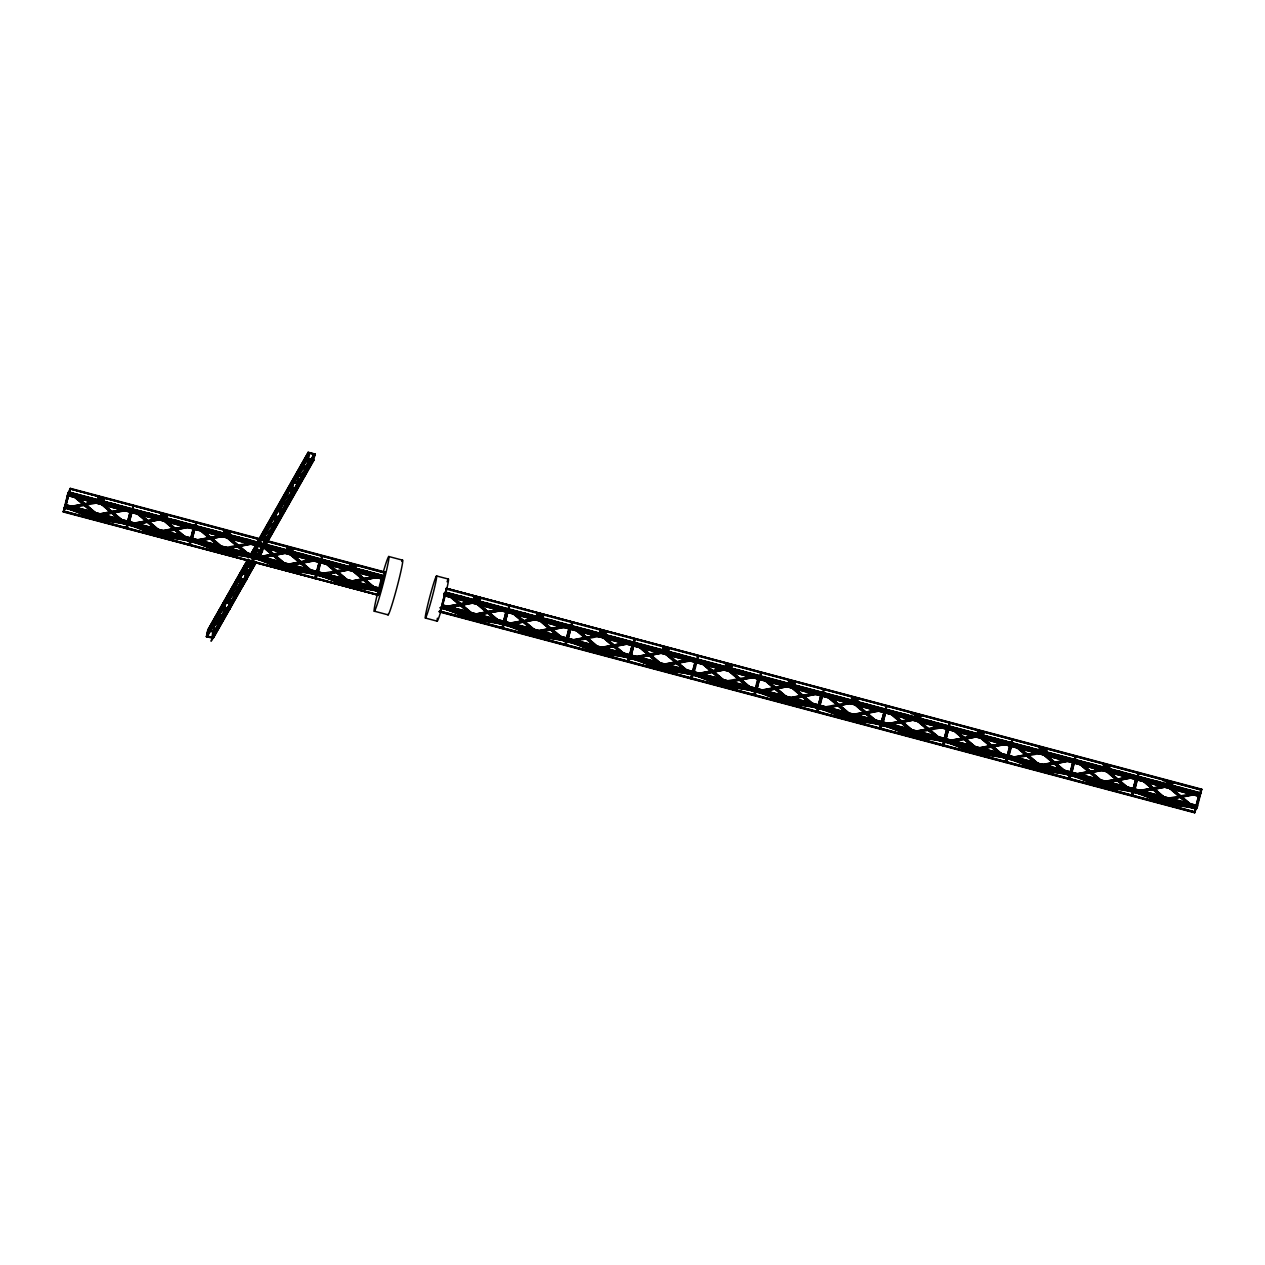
<?xml version="1.0" encoding="UTF-8"?>
<svg xmlns="http://www.w3.org/2000/svg" width="1265" height="1265" viewBox="0 0 1265 1265"><rect width="100%" height="100%" fill="white"/><g stroke="black" fill="none" stroke-linecap="round" stroke-linejoin="round"><path stroke-width="1.5" d="M212.757 636.168L215.113 621.7L227.273 610.331L215.113 621.7M222.34 617.794L210.18 629.179L222.34 617.794L224.585 603.753M229.582 609.129L228.333 608.797L230.467 594.835M229.076 607.374L231.432 592.905L243.592 581.536L231.432 592.905M240.445 578.058L238.769 588.589L226.498 600.385L238.658 589L240.903 574.958M244.54 580.082L246.786 566.04M245.394 578.579L247.75 564.127L245.505 578.168M255.546 556.695L257.048 547.508M256.4 555.193L257.902 546.006M275.928 512.483L273.683 526.525L261.634 537.483M276.782 510.981L274.537 525.022L276.608 512.309M279.565 517.606L281.81 503.549M280.419 516.104L282.775 501.636L294.935 490.267L282.775 501.636M277.952 508.688L290.001 497.73L292.357 483.277M293.101 482.186L290.855 496.228L293.211 481.775L291.883 481.348M295.899 488.812L298.145 474.77M296.737 487.31L299.093 472.841L311.158 461.883M308.676 454.483L306.336 468.935L294.271 479.894M309.53 452.981L307.284 467.022M63.456 511.329L378.314 595.119L63.25 511.93L67.962 493.16L71.741 494.267M64.689 507.913L68.421 492.259L64.958 507.392M65.132 508.024L69.101 492.607M70.034 488.875L384.845 572.776M65.59 507.123L70.302 488.353L259.325 538.621L257.949 544.077L263.405 545.784L262.124 551.73L260.985 551.208L257.143 557.991M68.278 494.552L70.445 489.16M83.111 496.101L68.405 493.998L71.694 494.868L71.979 493.73M69.227 507.376L68.943 508.514L95.112 519.093L124.523 523.299L124.808 522.145M76.2 510.19L95.397 517.954L95.112 519.093L78.145 511.44M101.105 499.074L101.39 497.92M127.322 522.54L130.453 510.586M127.591 522.018L130.975 508.894M127.718 522.651L130.88 509.985M129.046 522.682L126.864 528.074L126.611 525.671L126.073 527.853L128.097 523.03M128.129 522.745L131.829 509.115L100.631 515.171M132.604 505.7L132.857 508.103L133.394 505.905M128.081 524.769L131.829 509.115M129.489 521.275L132.619 509.321L155.563 528.944M129.283 522.651L132.619 509.321M149.744 513.369L131.37 510.744L134.659 511.613L134.944 510.475M131.908 525.26L132.192 524.105M148.1 531L155.073 533.83L154.789 534.968L128.619 524.374M198.099 542.796L187.489 540.029L158.078 535.838L158.362 534.7L135.671 525.528M164.071 515.804L164.355 514.665M172.673 537.151L161.651 535.569L161.367 536.724L188.928 540.645M190.525 525.26L190.24 526.398L197.625 528.359L215.999 530.984M187.489 540.029L187.773 538.89M190.556 538.748L193.94 525.639M191.157 537.483L193.893 526.635M190.383 541.151L189.165 545.421L196.217 521.844L195.854 522.745M190.952 538.858L194.336 525.75M190.651 541.404L191.205 539.222M191.347 538.969L194.778 525.861L191.047 541.515M195.553 522.429L195.806 524.833L196.36 522.651M197.625 528.359L197.909 527.22M195.142 540.851L194.857 541.989L221.027 552.584L250.438 556.774L250.739 555.635M221.027 552.584L221.328 551.445L200.376 542.97M227.036 532.549L227.32 531.411M191.568 541.12L224.316 553.453L224.617 552.315L205.816 545.626M250.328 560.569L207.081 636.928L206.274 636.706L249.505 560.348M207.555 635.251L206.748 635.03L207.966 630.191L208.772 630.413L207.428 635.568L206.606 635.346L207.84 629.859L247.197 560.411M206.922 635.441L206.796 636.69L249.996 560.474M206.907 636.516L207.096 635.726M209.278 630.871L209.468 630.081M214.149 623.629L211.903 637.671L228.016 609.24L215.951 620.198L226.767 610.094M212.061 637.054L211.903 638.066L206.306 636.564M213.769 632.69L212.457 637.702L213.374 637.734L256.463 561.707M214.038 631.377L229.408 604.275M214.433 631.425L214.228 632.215L209.168 631.061M213.706 632.721L214.576 632.911C202.447 659.413 225.502 614.331 225.866 612.845M214.86 631.599L211.018 630.713M222.593 607.912L228.222 609.271L228.38 608.259L223.415 606.931M223.478 606.757C207.413 626.871 226.799 603.674 224.095 601.887M222.94 607.864L223.257 606.647M223.415 606.694L223.019 608.086L227.969 609.414L228.269 608.449M224.285 601.397L225.091 601.618L223.668 606.821L222.861 606.599M223.288 615.881L225.439 602.251L230.451 603.595M228.775 608.908L230.088 603.895M230.325 602.725L253.411 561.929M240.619 572.302L239.18 577.805L244.698 579.465L244.287 580.635L238.911 579.117L244.54 580.477M239.338 579.291L239.575 577.852M240.002 578.026L241.425 572.824L240.065 577.978L239.291 577.615M241.742 573.124L246.77 574.816M239.623 587.087L241.868 573.045L254.123 561.723M248.604 562.609L251.197 560.506M245.394 578.69L246.406 575.101M246.833 575.275L247.149 574.057M253.506 555.493L256.384 544.077M254.123 554.228L256.036 546.606M256.906 542.385L256.352 544.567L258.519 539.175M252.399 561.628L253.174 558.039M253.917 555.604L257.301 542.479M254.154 555.952L251.988 561.344L252.541 559.162L252.794 561.549L254.407 558.355L255.008 555.161M254.613 554.544L257.744 542.59L254.123 556.442M259.119 539.412L308.296 452.238L259.183 538.574L252.13 562.15L253.332 557.897M307.395 459.274L258.424 545.642L257.617 545.436L263.452 546.717M254.929 556.663L258.281 543.333M257.159 544.772L259.325 539.396M258.139 545.421L258.44 544.203M258.772 544.298L260.021 539.317M260.716 538.985L260.511 539.791L275.881 512.689M260.622 539.602L260.811 538.811L265.777 540.139L265.365 541.547L315.159 453.945L264.259 544.266M258.107 557.596L257.823 558.735L283.993 569.329L313.404 573.519L313.688 572.381M260.622 551.84L260.922 550.86M265.492 532.344L263.246 546.401L264.717 546.464M313.657 459.954L264.575 546.812L262.661 546.353L261.412 551.334M267.31 528.928L279.47 517.559M263.104 546.749L263.468 545.262M263.484 546.575L262.108 552.03M264.211 544.472L266.456 530.43L278.506 519.472M265.824 541.815L265.049 541.452L265.935 541.626L265.112 544.851M265.539 541.594L265.84 540.376M266.172 540.455L262.361 539.443M273.936 516.642L279.565 518.002M274.41 514.95L275.628 510.127L276.766 510.633M274.363 516.816L274.6 515.361M275.644 509.827L274.205 515.329L275.09 515.503L276.45 510.348L274.568 516.452L279.518 517.78M272.829 528.027L260.669 539.396M279.312 518.144L279.723 516.99L274.774 515.646M279.692 517.527L280.893 518.018L280.008 517.828L281.368 512.657M282.095 511.345L281.905 512.151L276.94 510.807L277.146 510.016L282.522 511.519L276.94 510.38M281.747 514.634L280.957 518.381L282.253 512.831L281.431 512.625M295.947 488.369L295.646 489.349L290.254 487.847L295.884 489.207L296.042 488.195L290.523 486.535L291.82 481L292.768 481.554L291.345 486.756M290.618 487.784L290.918 486.582M290.681 488.021L291.092 486.614L283.866 495.959L274.6 515.013M298.018 483.72L293.053 482.376L293.353 481.412L298.319 482.74M293.259 482.012L293.464 481.222L298.413 482.55L298.224 483.357L291.851 481.506M290.001 497.73L279.296 507.423M299.947 471.339L312.107 459.97M296.437 488.843L297.765 483.831L298.572 484.052L297.133 489.539M306.573 459.053L312.218 460.413M308.154 452.206L306.857 457.74L307.727 457.914L308.992 452.933L308.059 452.902M307 459.227L307.237 457.788M307.664 457.962L308.881 453.123M315.127 454.088L309.53 452.57L309.34 453.36L314.432 454.736M309.372 453.597L309.688 452.617L257.949 544.077M305.482 470.438L293.322 481.823M283.993 569.329L284.277 568.191L263.341 559.715M311.965 460.555L312.265 459.59M289.985 549.295L290.27 548.156M312.755 460.049L314.005 455.068L314.827 455.289L313.451 460.745L313.799 460.001M314.337 455.163L314.637 453.945M314.511 455.21L314.811 453.993L265.017 541.594M254.534 557.865L280.704 568.459L287.281 570.199L287.566 569.06L298.603 570.626M316.203 572.76L319.745 559.62M316.614 572.871L319.887 560.648L316.867 572.349M317.483 571.068L319.871 561.549M321.484 555.92L321.737 558.324L322.275 556.141M317.23 574.041L315.096 578.896L316.123 574.769M317.483 573.298L321.879 555.841M379.943 589.996L379.658 591.135L350.247 586.944L317.499 574.61L321.104 559.257M318.163 572.871L321.231 560.079M334.956 563.067L320.251 560.964L323.54 561.85L323.824 560.695M343.669 585.189L343.954 584.051L329.991 578.405M376.654 589.126L376.369 590.265L346.958 586.074L347.243 584.92L328.046 577.156M352.951 566.04L353.235 564.886L349.567 564.364M380.085 589.443L377.903 594.835L379.532 591.625M379.437 588.984L382.821 575.86M378.045 595.641L383.168 576.065L382.678 578.152L67.867 494.441L69.891 491.358M380.053 589.933L383.659 576.081L352.334 582.406M384.449 572.666L384.291 574.958M379.927 591.735L384.165 575.796L69.354 492.085L68.99 493.002L132.351 509.858L153.998 527.995M262.993 539.586L385.098 572.065L380.386 590.834L380.607 589.98L65.654 506.332M1197.243 807.133L441.722 606.235L441.058 607.991M442.054 604.385L445.027 592.573M441.548 606.994L441.722 606.235M442.323 603.864L445.185 592.447L1200.706 793.345M441.311 607.042L1197.085 807.908L1201.75 789.218L446.229 588.32L1201.655 789.613M500.734 622.111L500.45 623.25L471.039 619.059L441.58 607.595L441.865 606.457M442.244 605.872L445.58 592.542L469.979 613.383M445.818 591.324L446.371 589.126M462.721 596.59L444.331 593.965L447.62 594.835L447.905 593.696M445.154 607.327L444.869 608.481L471.039 619.059L471.323 617.921L448.648 608.75M467.75 618.19L468.034 617.051L457.566 612.813M477.032 599.025L477.316 597.886M503.249 622.507L506.126 611.074L507.186 610.774M503.517 621.969L506.901 608.86M503.644 622.601L506.791 610.663M504.529 620.815L506.933 610.378L506.522 611.185M504.023 622.981L503.739 624.135L474.328 619.945M504.403 622.396L507.486 609.603M508.53 605.666L508.783 608.054L509.321 605.872M504.008 624.736L504.561 622.538M505.02 621.131L507.977 609.319M504.514 623.74L509.178 605.065L508.815 605.967M504.956 622.649L502.79 628.041L502.537 625.637L501.999 627.82L503.834 624.088M505.415 621.241L508.546 609.287L531.49 628.911M505.209 622.617L508.546 609.287M525.671 613.319L507.297 610.71L510.586 611.58L510.87 610.442M508.119 624.072L507.834 625.21L534.004 635.805L563.415 639.995L563.7 638.857M522.271 630.255L531 633.797L530.715 634.935L504.545 624.341M534.004 635.805L534.289 634.666L515.092 626.902M539.997 615.77L540.282 614.632M548.599 637.117L537.578 635.536L537.293 636.674L566.704 640.865M566.688 637.339L569.076 627.82L570.151 627.503M566.483 638.714L569.867 625.606M566.878 638.825L569.819 626.602M569.724 627.899L627.124 642.351M566.578 641.371L567.131 639.173M567.273 638.936L570.547 626.302M571.48 622.396L571.733 624.799L572.286 622.617M566.973 641.466L570.436 626.349M567.89 639.884L571.511 626.033L567.368 641.576L565.755 644.786L565.502 642.383L564.949 644.565L566.799 640.833M571.068 640.817L570.784 641.956L596.953 652.55L626.365 656.741L626.649 655.602M596.953 652.55L597.254 651.412L576.302 642.936M602.962 632.516L603.247 631.377M629.432 655.46L632.31 644.043M629.164 658.069L628.057 662.117L634.84 639.062M630.049 654.195L631.962 646.573M629.844 655.57L632.706 644.138M632.279 644.533L634.445 639.141M629.938 658.211L633.67 642.557L627.914 661.31L628.468 659.112L628.721 661.516L630.334 658.322M631.124 656.108L634.477 642.778L630.46 657.832L663.208 670.165L692.619 674.356L696.635 659.302L667.256 665.01M633.085 644.739L635.251 639.363M634.034 657.563L633.749 658.701L659.919 669.296L692.714 674.324L690.88 678.056L691.433 675.858L691.67 678.261L693.299 675.067M659.919 669.296L660.203 668.141L639.268 659.682M665.912 649.261L666.196 648.123M663.208 670.165L663.493 669.027L674.53 670.592M689.33 673.486L689.615 672.347M692.129 672.727L695.671 659.571M692.524 672.838L694.928 663.319M692.793 672.316L696.193 659.192M693.283 672.632L696.635 659.302M697.41 655.887L697.663 658.29L698.201 656.092M753.734 690.832L719.595 685.156L693.426 674.577L693.947 671.778M694.09 672.838L697.426 659.524L718.805 678.182M699.751 660.662L699.466 661.801L696.177 660.931L710.883 663.034M696.999 674.308L696.715 675.447L722.884 686.025L752.296 690.231L752.58 689.077M719.595 685.156L719.88 684.017L705.917 678.372M722.884 686.025L723.169 684.887L703.972 677.123M728.877 665.991L729.162 664.852L725.493 664.331M755.094 689.472L757.956 678.04M758.194 678.008L758.747 675.826M754.794 692.714L754.24 695.086M755.49 689.583L758.763 677.344L758.368 678.151M755.584 691.101L755.869 689.963M756.375 687.78L758.763 678.261M756.249 689.378L759.316 676.569M760.36 672.632L760.613 675.036L761.166 672.838M755.853 691.702L756.407 689.504M756.85 688.097L760.929 672.411M757.039 689.583L760.123 676.791M771.998 679.511L759.142 677.676L762.431 678.546L762.716 677.408M759.664 692.192L759.949 691.038M829.682 710.74L815.245 706.961L785.834 702.771L775.856 697.932M766.938 693.868L786.134 701.632L785.834 702.771L761.419 692.888M791.843 682.736L792.127 681.598M796.776 703.561L789.423 702.502L789.123 703.656L816.7 707.578M818.297 692.192L818.012 693.331L821.981 694.469M815.245 706.961L815.546 705.823M818.534 704.305L821.191 694.264L807.339 688.555M818.313 705.68L821.191 694.264M818.724 705.791L821.649 693.568M818.423 708.337L821.507 694.959M818.929 706.645L822.282 693.315M823.325 689.362L823.578 691.765L824.132 689.583M822.788 693.03L816.937 712.353L818.044 708.289M823.721 689.298L819.325 707.451M822.914 707.783L822.63 708.922L848.799 719.516L878.21 723.707L878.495 722.568M882.179 725.288L880.551 728.482L880.314 726.094L879.76 728.276L881.594 724.545L852.088 720.386L845.51 718.647L845.795 717.508L837.082 713.966M848.799 719.516L849.084 718.378L829.903 710.614M854.792 699.482L855.077 698.343M852.088 720.386L852.373 719.247L845.795 717.508M881.484 721.05L886.291 706.107M881.278 722.426L884.662 709.317M881.673 722.536L884.615 710.313L942.046 725.588M882.764 719.358L884.694 710.835L1002.971 742.286M881.373 725.082L885.516 709.523L856.136 715.231M881.784 725.177L882.369 722.9M910.563 730.854L886.259 709.855L882.306 724.798L915.054 737.131L944.465 741.322L948.434 726.268M887.097 706.329L885.737 708.305M882.97 723.074L886.306 709.744M885.88 724.529L885.595 725.667L911.765 736.262L941.176 740.452L941.46 739.313M908.476 735.392L908.76 734.238L896.553 729.304M914.753 714.203L914.469 715.357L921.047 717.097L921.331 715.958L911.085 713.681M911.765 736.262L912.049 735.123L894.608 728.055M917.757 716.227L918.042 715.089M915.054 737.131L915.338 735.993L926.36 737.558M943.975 739.693L946.837 728.276M944.243 739.171L947.501 726.553M944.37 739.804L946.758 730.284M945.002 740.974L942.852 745.828L943.896 741.701M944.639 739.282L947.643 727.581M949.256 722.853L949.493 725.256L950.047 723.074M945.129 739.598L948.212 726.79M945.24 740.942L949.635 722.774M945.92 739.804L949.272 726.49L945.255 741.543L953.699 743.725M951.596 727.628L951.312 728.782L948.023 727.897L962.728 730M948.845 741.274L948.544 742.413L974.73 753.007L1002.291 756.929M1007.715 756.929L1007.414 758.067L978.019 753.877L971.441 752.122L971.726 750.983L961.258 746.745M974.73 753.007L975.015 751.853L957.558 744.8M980.723 732.973L981.007 731.818M978.019 753.877L978.304 752.738L993.009 754.826M1004.125 757.197L1004.426 756.059M1007.841 756.375L1005.675 761.767L1007.525 758.035M1006.94 756.438L1010.071 744.484L1010.877 744.706M1007.81 754.636L1010.593 742.792M1006.086 762.052L1007.13 757.925M1007.604 756.011L1010.988 742.903M1007.999 756.122L1011.431 743.014L1008.078 756.344M1010.039 744.974L1012.206 739.598M1008.885 756.549L1012.237 743.235L1006.481 761.973L1006.228 759.569M1013.012 739.804L1011.652 741.78M1014.562 744.373L1014.261 745.512L1010.972 744.642L1029.362 747.267M1011.51 759.158L1011.794 758.02M1081.528 777.706L1067.091 773.927L1037.679 769.737L1024.207 763.491M1018.784 760.834L1037.964 768.598L1037.679 769.737L1013.249 759.854M1043.672 749.702L1043.973 748.564M1050.456 770.78L1041.253 769.484L1040.969 770.622L1070.38 774.812M1070.143 759.158L1069.858 760.297L1077.227 762.257L1095.617 764.882M1067.091 773.927L1067.375 772.789M1069.89 773.184L1073.036 761.23L1059.185 755.521M1070.775 771.381L1073.558 759.538M1070.554 772.757L1073.574 761.056L1073.163 761.862M1070.253 775.303L1070.807 773.121M1070.965 772.868L1073.827 761.451L1090.477 763.744M1071.044 773.089L1074.396 759.759L1200.453 793.867L1200.817 792.965L445.28 592.052M1075.171 756.344L1075.424 758.731L1075.977 756.549M1071.249 773.136L1068.783 779.319L1069.874 775.255M1071.661 771.808L1075.63 756.328M1075.724 756.122L1075.471 756.644M1074.76 774.749L1074.475 775.904L1100.645 786.482L1130.056 790.672L1130.341 789.534M1187.93 803.639L1167.801 786.577L1164.512 785.707L1133.377 791.653L1103.934 787.368L1097.356 785.612L1097.64 784.474L1085.433 779.525M1100.645 786.482L1100.929 785.344L1081.733 777.58M1106.638 766.448L1106.922 765.309M1103.934 787.368L1104.219 786.213L1097.64 784.474M1133.329 788.016L1135.986 777.975M1133.124 789.392L1136.508 776.283M1133.519 789.502L1136.46 777.279M1133.219 792.048L1133.772 789.85M1134.61 786.324L1136.523 778.718M1138.136 773.073L1138.389 775.477L1138.927 773.295M1133.614 792.159L1138.516 773.01M1161.096 796.333L1138.089 776.837L1134.8 790.04M1137.725 791.495L1137.425 792.633L1163.61 803.228L1193.022 807.418L1193.306 806.279M1190.286 806.627L1196.311 808.288L1166.899 804.097L1160.321 802.358L1160.606 801.204L1151.877 797.677M1166.599 781.185L1166.314 782.323L1172.892 784.063L1173.177 782.924L1162.915 780.647M1163.61 803.228L1163.895 802.089L1139.465 792.206M1169.603 783.193L1169.888 782.055M1166.899 804.097L1167.184 802.959L1172.687 803.749M1195.82 806.659L1198.682 795.242M1196.959 806.564L1194.555 811.988L1200.311 793.234M1196.089 806.137L1199.347 793.519M439.176 611.896L1194.698 812.794L1199.347 794.815M443.746 594.503L1199.267 795.416L1199.489 794.547M1198.92 795.211L1201.086 789.819M1194.698 812.794L1200.548 793.487L1141.394 777.754L1164.243 797.472M446.229 588.32L1201.386 790.135L1201.75 789.218M447.083 581.758L447.921 579.734A21.774 1.17 -75.1 0 1 445.992 592.384A21.774 1.17 -75.1 0 1 438.528 618.522L437.69 620.546A21.774 1.17 -75.1 0 1 437.39 618.19M206.938 635.077L216.204 616.023L222.624 608.259L216.631 616.134L207.776 633.575M207.349 635.188L217.485 614.632M223.257 606.283L233.804 585.837M223.684 606.394L232.95 587.34L238.943 579.481L232.523 587.229L224.537 604.891M239.575 577.488L248.414 560.063L240.002 577.599M248.43 560.316L240.429 575.986M266.694 526.256L268.828 523.362L258.281 543.792L267.548 524.754L274.394 515.377M258.708 543.918L267.974 524.864L273.54 516.879M227.558 609.572L230.088 604.322M222.087 621.732L226.293 612.956M226.309 613.209L221.675 621.858M228.823 607.943L230.515 604.433M237.14 594.566L245.979 577.14C253.633 574.263 211.476 628.673 237.567 594.692M275.027 515.124L284.293 496.07L289.859 488.084M230.293 603.943L236.286 596.068L246.406 575.528M290.918 486.219L299.346 468.667L307.031 457.788M307.458 457.898L300.2 467.165L291.772 484.716L300.611 467.275L306.177 459.29M291.345 486.329L301.038 465.662M255.562 562.387L247.466 573.646L255.151 562.277M258.519 555.509L262.725 546.733M258.945 555.62L263.152 546.844M280.166 516.42L272.592 532.201L266.172 539.965L272.165 532.091L281.431 513.037M265.745 541.578L273.446 530.699L281.858 513.163M296.484 487.626L288.91 503.407L282.49 511.171L288.483 503.296L296.911 485.744M281.636 512.673L287.629 504.798L297.749 484.242M297.971 483.878L304.802 474.501L314.084 455.447M298.809 482.376L305.229 474.612L313.23 456.965M298.382 483.989L304.375 476.114L314.511 455.574M68.373 492.354L70.302 488.353M68.152 493.208L67.63 494.473L382.631 578.247M69.401 493.113L63.914 511.329L65.733 505.747L65.385 507.075L380.433 590.739M64.183 508.198L64.547 507.281L70.271 508.799M63.25 511.93L66.318 505.905M68.041 508.672L99.318 502.458L120.887 520.737M99.318 502.458L117.866 518.571M102.465 503.612L122.737 520.389M97.342 514.302L72.896 493.571L97.342 514.302L128.477 508.356L99.034 514.222M132.888 506.016L133.252 505.099L128.587 523.773M130.595 511.218L130.833 511.186M131.955 509.748L132.319 508.83M127.417 524.406L126.215 528.675L128.129 524.675M128.35 523.805L128.761 523.014M130.991 525.402L162.268 519.203L165.557 520.073L185.686 537.135M158.852 518.603L133.347 523.22M138.328 524.01L162.268 519.203L183.836 537.483M163.438 532.186L194.715 525.971M191.3 525.37L162.126 530.683M193.15 527.853L176.088 520.215M193.561 527.964L194.083 526.699M193.956 528.074L195.806 524.833M190.873 540.867L189.023 544.598L189.576 542.416L189.829 544.82L191.442 541.61L195.585 526.066L191.964 539.918M191.315 540.55L191.837 539.285M221.802 535.348L196.296 539.949M201.277 540.756L225.233 535.949L245.363 552.995M254.249 542.116L224.949 547.698M258.819 539.491L260.448 539.428M256.7 544.772L258.376 541.467M254.803 556.031L254.392 556.837L65.511 506.601M254.281 557.296L254.676 556.489M264.243 557.501L288.199 552.678L308.328 569.74M319.08 561.344L303.742 554.402M316.187 574.848L308.66 572.602M317.373 575.101L315.744 578.295L315.507 575.891L314.953 578.089L316.788 574.357L308.755 572.223M319.871 575.638L351.148 569.424L371.278 586.486M347.733 568.823L354.437 570.294L374.567 587.355M329.042 573.883L351.148 569.424M349.045 581.536L380.322 575.322L350.864 581.188M382.299 577.552L378.947 590.882M385.098 572.065L384.734 572.982L70.097 488.954M382.552 577.726L382.963 576.919M382.441 578.184L382.836 577.393L379.026 576.366M383.659 576.081L355.987 581.71M380.528 589.458L378.456 592.637M380.306 590.312L380.718 589.522L65.685 505.842M378.156 595.246L379.974 591.641L64.294 507.803M445.185 592.447L508.277 609.809L529.924 627.962M439.841 611.295L441.453 608.101M443.968 608.639L475.245 602.425L496.813 620.704M478.391 603.563L498.663 620.356M473.126 614.537L504.403 608.323L474.96 614.189M476.415 615.407L507.692 609.192M507.882 609.714L508.245 608.797M503.344 624.372L502.142 628.642L504.055 624.641M504.276 623.772L504.688 622.981M511.645 610.552L536.218 630.998L532.929 630.128M534.779 618.569L509.273 623.171M514.254 623.977L538.194 619.17L541.483 620.04L563.052 638.319M539.364 632.152L570.642 625.938M567.226 625.337L538.052 630.65M571.875 622.333L567.479 640.485M569.487 627.93L570.009 626.665L627.234 641.877M570.847 626.444L571.211 625.543M566.135 641.26L565.091 645.371L567.02 641.387M567.526 639.284L567.242 640.517M597.728 635.299L604.449 636.785L626.017 655.064M621.289 652.961L601.16 635.9L619.708 652.028M632.626 644.723L634.303 641.434M630.729 655.997L630.318 656.804L441.438 606.568M630.191 657.262L630.603 656.456M660.694 652.044L629.685 657.705M640.169 657.468L664.125 652.645L684.254 669.707M667.272 653.799L687.543 670.577M697.869 655.887L691.022 678.862L692.113 674.814M695.402 661.405L695.813 660.615M695.797 675.605L727.075 669.391L747.204 686.452M750.493 687.322L730.364 670.26L723.786 668.521L698.011 673.676M703.134 674.198L727.075 669.391M725.098 681.218L700.652 660.504L725.098 681.218L756.106 675.557M759.822 676.285L756.264 691.813L754.636 695.007L754.383 692.603L753.829 694.785L755.458 691.591M756.122 690.737L756.533 689.947M754.082 695.212L755.901 691.607M786.609 685.535L793.329 687.006L814.897 705.285M767.918 690.595L790.04 686.136L811.608 704.415M819.056 692.303L789.898 697.616M821.317 694.896L821.839 693.631L825.665 694.643M822.677 693.426L823.041 692.508M818.645 707.799L816.795 711.531L817.348 709.349L817.601 711.752L819.214 708.542L823.357 692.999L696.367 659.824L668.948 664.931M819.087 707.483L819.609 706.218M885.737 709.776L826.598 694.042L849.448 713.76M849.574 702.281L823.926 707.167M829.049 707.688L853.005 702.881L856.294 703.751L877.863 722.03M882.021 709.048L852.863 714.361M886.591 706.423L886.955 705.506L882.274 724.197M884.282 711.642L884.804 710.377M884.472 711.705L886.132 708.4M884.678 711.736L880.582 710.155M885.642 710.155L886.006 709.254M880.993 725.035L879.902 729.083L881.831 725.098M882.037 724.228L882.448 723.422M912.539 719.01L887.034 723.627M892.015 724.434L915.955 719.611L936.084 736.673M919.117 720.765L939.373 737.558M948.608 726.901L948.971 725.984M944.338 741.812L942.725 745.022L943.263 742.824L943.516 745.227L945.145 742.033M947.643 742.571L978.92 736.356L999.05 753.418M1008.411 744.152L975.631 735.487L949.857 740.642M954.964 741.164L978.92 736.356M976.944 748.2L952.498 727.486L976.944 748.2L1008.078 742.255L978.636 748.121M1012.601 739.519L1005.817 762.574L1007.019 758.304M1010.197 745.117L1010.609 744.326M1011.573 743.646L1011.937 742.729M1007.968 757.719L1008.363 756.913M1038.454 752.501L1045.175 753.972L1065.304 771.033M1043.056 766.084L1074.333 759.87M1070.902 759.269L1041.743 764.582M1073.273 761.404L1073.685 760.597L1018.357 745.891M1074.618 759.996L1071.06 775.524L1069.447 778.718L1069.194 776.315L1068.64 778.497L1070.49 774.765M1074.934 760.502L1071.582 773.816M1071.044 773.99L1071.439 773.184M1070.917 774.449L1071.329 773.658M1101.42 769.247L1075.914 773.864M1080.895 774.654L1104.851 769.847L1108.124 770.717L1129.692 788.996M1106.021 782.829L1137.298 776.615L1134.215 789.866M1133.867 776.014L1104.693 781.327M1138.421 773.389L1138.785 772.472L1134.025 792.254L1132.396 795.464L1132.143 793.06L1131.606 795.242L1133.44 791.51M1136.128 778.607L1136.65 777.343L1193.891 792.554M1136.318 778.671L1137.978 775.382M1138.152 776.71L1160.954 796.602M1132.839 792.001L1132.001 795.527M1133.883 791.194L1134.405 789.929M1131.843 795.669L1133.661 792.064M1142.026 791.748L1167.801 786.577L1142.153 791.479M1170.947 787.731L1192.658 805.742M1196.832 792.76L1167.516 798.341M1199.267 795.416L1200.548 792.017M1197.18 806.611L1195.109 809.806M1196.848 807.94L1197.37 806.675L441.833 605.761M250.075 555.335L255.846 545.168M248.225 559.067L207.634 630.65L248.098 559.557M250.217 555.367L256.605 544.266M284.72 494.457L283.012 497.461L290.713 486.582M250.992 554.465L255.783 546.006M291.298 484.748L293.211 481.364M298.018 472.904L301.861 466.121M306.652 457.661L309.53 452.57M206.638 635.204L248.889 560.68L206.606 635.346L207.46 635.425M252.731 553.912L257.032 546.338M276.845 510.997L292.199 483.894M293.053 482.376L309.482 453.408M252.7 554.054L257.174 546.369M257.617 545.436L307.411 457.835M252.352 555.414L255.277 550.18M257.965 545.373L307.774 457.772L306.952 457.551M206.622 636.643L249.822 560.427M254.629 551.967L252.715 555.351L254.803 552.014M253.206 555.493L255.119 552.093M257.206 555.303L262.045 546.686M254.028 561.597L213.659 632.864L214.481 633.085M256.874 556.647L262.661 546.353M214.022 632.816L254.344 561.676M257.222 556.6L262.993 546.433M214.196 632.864L225.708 612.545M226.34 611.406L254.518 561.723M257.396 556.647L314.827 455.289M228.222 608.876L254.834 561.818M257.712 556.726L312.281 460.096M211.745 638.034L255.182 561.534M280.008 517.828L281.162 517.575M265.318 541.467L273.446 530.699M246.659 574.99L241.71 573.662L242.121 572.492L247.07 573.836L246.659 575.227L254.739 564.396M282.063 512.784L289.337 501.794M259.357 556.632L262.456 551.271L259.23 557.106M313.594 460.792L264.496 547.128L264.828 546.369M213.137 638.398L256.431 561.881M269.825 522.05L274.821 515.488M251.846 554.497L254.692 550.37M253.127 553.105L255.119 550.496M253.269 553.311L255.261 550.686M234.373 584.414L239.37 577.852M234.8 584.525L239.797 577.963M247.039 575.275L252.605 567.289M213.975 632.737L221.248 623.471L215.256 631.346M295.789 488.764L283.518 500.545L295.678 489.176M277.098 510.19L289.258 498.821L276.988 510.601M255.356 556.3L260.764 551.24M256.605 555.446L260.653 551.651M255.862 556.537L259.91 552.742L257.111 555.683M247.64 564.538L251.703 560.743M253.727 561.059L242.817 571.59L253.633 561.47M243.418 571.416L254.233 561.296M243.086 581.299L232.175 591.83L244.335 580.445M227.099 600.211L236.555 591.356M225.644 601.887L237.804 590.502M210.781 629.005L220.237 620.15M209.326 630.682L220.142 620.562M70.381 506.474L96.029 501.588L70.239 506.743M104.141 514.744L131.623 509.51M135.039 523.141L157.018 518.95M163.817 530.604L189.465 525.718M167.107 531.49L194.589 526.256M196.17 540.234L219.968 535.696M199.585 540.835L225.233 535.949M228.38 548.298L257.68 542.717M230.072 548.235L257.538 542.985M253.775 557.739L284.91 551.809L257.285 557.327M262.551 557.565L288.199 552.678M286.222 564.522L317.357 558.577L286.08 564.791M291.329 565.044L320.646 559.462M291.203 565.313L320.504 559.731M320.393 573.788L347.859 568.554M446.308 606.441L471.956 601.539L446.166 606.71M453.123 606.884L475.102 602.693L493.793 618.538M481.902 614.363L507.55 609.477M510.965 623.107L521.955 621.004M525.607 620.309L532.945 618.917M510.728 624.404L538.194 619.17L559.763 637.449M539.744 630.571L565.392 625.685M543.033 631.456L570.515 626.207M566.736 640.96L597.871 635.03M570.262 640.549L583.086 638.098M586.739 637.402L595.894 635.647M575.369 641.07L601.16 635.9M601.017 647.395L630.318 641.814L600.875 647.664M604.306 648.265L633.607 642.683M605.998 648.186L633.465 642.952M633.212 657.278L658.859 652.392M638.477 657.531L664.125 652.645M662.148 664.489L693.283 658.543L662.006 664.757M696.319 673.755L723.786 668.521M728.387 682.104L759.522 676.158M733.747 681.329L759.395 676.443M761.103 690.152L786.751 685.25M762.795 690.073L784.774 685.883M762.558 691.37L790.04 686.136M791.59 697.537L817.237 692.651M822.487 692.904L791.21 699.118L822.345 693.188M827.357 707.768L853.005 702.881L873.135 719.927M852.721 714.63L880.187 709.396M857.844 715.168L885.31 709.918M886.892 723.896L910.705 719.358M890.323 724.497L915.955 719.611M913.852 731.723L945.129 725.509L913.978 731.455L917.267 732.324M918.959 732.245L948.418 726.395M948.165 740.721L975.631 735.487M980.233 749.07L1011.368 743.14M983.759 748.643L1011.225 743.409M1012.949 757.118L1038.597 752.232M1014.641 757.039L1036.62 752.849M1014.404 758.336L1041.886 753.102L1063.454 771.381M1041.601 764.866L1069.067 759.617M1048.543 765.04L1074.191 760.154M1075.772 774.133L1088.596 771.682M1092.264 770.986L1097.751 769.942M1079.203 774.733L1104.851 769.847L1124.98 786.909M1106.385 781.248L1132.033 776.362M1109.674 782.134L1137.156 776.884M1138.737 790.878L1162.551 786.34M1170.947 798.942L1200.248 793.361M1170.805 799.227L1200.121 793.629M68.689 492.86L72.374 493.382M71.694 494.868L88.25 497.24M134.659 511.613L149.365 513.716M194.336 527.489L212.71 530.098M95.397 517.954L117.455 521.101M107.873 520.136L92.108 517.085M98.401 519.978L127.812 524.169M264.638 545.278L271.991 546.322M264.259 545.626L277.13 547.46M158.362 534.7L178.586 537.578M323.54 561.85L340.079 564.206M221.328 551.445L245.22 554.845M226.451 552.584L233.804 553.627M224.316 553.453L253.727 557.644M284.277 568.191L302.667 570.8M287.281 570.199L316.693 574.389L320.709 559.336L384.07 576.192L69.195 492.401L132.208 509.036M449.455 595.103L464.16 597.191M347.243 584.92L369.301 588.067M359.719 587.118L343.954 584.051M510.586 611.58L525.291 613.683M574.215 626.823L577.899 627.361M586.802 629.812L570.262 627.456L591.925 630.95M471.323 617.921L493.382 621.068M487.484 620.625L468.034 617.051M647.917 646.289L633.212 644.185L647.538 646.636M534.289 634.666L554.513 637.544M701.3 662.069L716.006 664.172M597.254 651.412L617.462 654.29M602.377 652.55L613.399 654.116M629.654 657.61L600.243 653.42L567.495 641.086M762.431 678.546L777.137 680.649M660.203 668.141L684.096 671.557M826.061 693.805L829.745 694.327M838.648 696.778L822.092 694.422L843.771 697.916M723.169 684.887L745.227 688.034M735.645 687.069L719.88 684.017M901.597 713.523L885.057 711.151L906.736 714.646M786.134 701.632L808.193 704.779M954.98 729.304L967.852 731.138M849.084 718.378L869.308 721.256M854.223 719.516L861.576 720.56M1038.454 747.789L1042.123 748.311M1016.111 745.781L1028.967 747.615M912.049 735.123L935.942 738.523M975.015 751.853L997.073 754.999M1140.856 777.516L1144.54 778.038M1153.443 780.489L1136.903 778.133L1158.566 781.628M1037.964 768.598L1060.023 771.745M1100.929 785.344L1121.154 788.222M1106.053 786.482L1111.571 787.273M1163.895 802.089L1187.788 805.489M388.735 556.489L402.507 560.158M436.567 575.955L448.395 579.085M70.207 488.749L385.003 572.444M445.96 589.016L1201.497 789.929M257.965 541.373L258.772 541.578M633.892 641.323L634.698 641.545M134.122 509.542L258.139 542.527M260.052 543.033L384.054 576.002M445.185 592.257L508.135 609.003M510.048 609.509L1200.706 793.171M74.825 494.141L126.326 507.834M137.774 510.87L187.378 524.074M195.016 526.098L257.981 542.843M265.603 544.867L315.206 558.055M326.655 561.107L378.172 574.8M450.751 594.107L502.252 607.801M513.701 610.837L565.218 624.546M574.753 627.076L633.907 642.81M635.805 643.316L691.133 658.021M702.581 661.073L754.098 674.767M765.546 677.803L815.15 691.006M893.375 711.8L944.892 725.493M954.427 728.039L1005.944 741.733M1011.668 743.251L1066.996 757.972M1080.342 761.514L1131.859 775.224M133.869 510.254L261.776 543.808L284.783 563.305M265.508 545.262L318.938 559.462M509.795 610.22L571.242 626.555M574.658 627.472L692.951 658.923M826.504 694.438L1068.798 758.874M75.789 495.248L131.117 509.953M133.031 510.459L251.308 541.91M266.583 545.974L312.36 558.15M327.635 562.213L375.326 574.895M444.078 593.174L447.905 594.186M451.716 595.198L507.044 609.92M514.681 611.944L564.285 625.131M638.683 644.929L688.286 658.116M703.561 662.18L751.252 674.862M754.826 675.905L762.7 677.898M766.511 678.91L819.941 693.125M829.476 695.655L879.08 708.843M955.391 729.146L1003.098 741.828M1010.719 743.852L1014.546 744.864M1081.322 762.621L1130.926 775.824M68.041 493.682L71.852 494.694M75.679 495.706L251.197 542.385M264.559 545.927L312.249 558.608M316.06 559.636L323.698 561.66M327.509 562.672L375.215 575.354M443.968 593.633L447.778 594.661M451.605 595.673L564.158 625.606M632.848 643.869L688.176 658.575M691.987 659.587L751.141 675.32M754.952 676.332L762.589 678.372M766.4 679.384L819.815 693.584M821.728 694.09L878.969 709.317M1006.798 743.298L1014.419 745.338M1018.246 746.35L1130.815 776.283M1136.539 777.801L1193.765 793.029M316.155 559.889L319.444 560.759M503.201 609.619L506.49 610.489L494.283 605.555M629.132 643.11L632.421 643.98L618.459 638.335M692.082 659.84L695.37 660.725L679.669 654.369M943.927 726.822L947.216 727.691L931.514 721.335M1195.773 793.788L1199.062 794.657L1186.855 789.708M67.757 494.014L73.481 495.532M77.291 496.56L96.361 501.62M105.912 504.166L136.43 512.278M140.257 513.29L155.516 517.353M166.964 520.405L186.034 525.465M195.585 528.011L199.396 529.023M205.12 530.541L218.481 534.099M224.19 535.617L247.086 541.705M252.81 543.223L256.637 544.235M258.534 544.756L264.259 546.274M268.085 547.286L283.344 551.35M287.155 552.362L311.965 558.956M315.776 559.968L319.745 560.917M329.137 563.526L346.31 568.08M357.742 571.132L382.694 577.662M445.58 594.487L449.407 595.499M453.218 596.511L470.39 601.081M481.839 604.132L499.011 608.686M516.183 613.256L533.34 617.826M542.891 620.356L561.96 625.432M571.511 627.978L575.322 628.99M581.046 630.508L594.392 634.065M605.84 637.101L623.013 641.671M628.737 643.189L632.563 644.201M634.461 644.707L640.185 646.241M644.011 647.253L659.271 651.317M668.805 653.847L687.891 658.923M695.513 660.947L722.22 668.047M733.668 671.098L759.032 677.74M768.013 680.222L785.186 684.792M794.72 687.338L811.893 691.892M823.341 694.944L827.168 695.956M832.892 697.474L846.238 701.031M857.686 704.067L874.858 708.637M886.306 711.689L892.031 713.207M895.841 714.219L911.116 718.283M920.651 720.813L939.721 725.889M943.548 726.901L974.066 735.012M1019.859 747.188L1037.031 751.758M1048.479 754.81L1065.652 759.38M1082.824 763.933L1098.083 767.997M1109.532 771.033L1128.601 776.109M1132.428 777.121L1136.792 778.181M1138.152 778.655L1162.946 785.249M1172.497 787.779L1187.756 791.843M1195.393 793.867L1199.204 794.879M443.794 594.408L1199.315 795.321M256.305 545.563L67.377 495.437L256.257 545.658M445.248 595.815L695.181 662.275L634.081 646.13M697.094 662.781L947.026 729.241M1198.872 796.207L948.94 729.747L1198.825 796.302M445.201 595.91L632.184 645.624M697.047 662.876L946.979 729.336M442.102 604.812L1197.623 805.71L442.054 604.907M157.002 530.161L160.291 531.031L135.845 510.317L160.149 531.316M256.305 557.343L378.409 589.806M632.215 657.31L754.335 689.773M756.233 690.279L882.164 723.77M884.061 724.276L1006.165 756.739M1008.078 757.245L1196.959 807.481M85.546 512.863L108.426 518.95M123.701 523.014L135.149 526.05M148.495 529.608L154.219 531.126M158.046 532.138L169.494 535.19M209.547 545.832L232.444 551.92M247.703 555.983L262.978 560.047M276.323 563.589L297.322 569.171M317.499 574.61L325.927 576.793M337.376 579.829L360.272 585.916M371.72 588.968L379.658 591.135M441.58 607.595L446.197 608.765M461.472 612.829L472.904 615.865M476.731 616.877L484.353 618.917M499.628 622.965L511.076 626.017M524.422 629.559L530.146 631.093M533.972 632.105L545.405 635.141M560.68 639.205L574.025 642.762M585.474 645.798L608.37 651.886M623.629 655.95L638.904 660.014M652.25 663.556L673.233 669.138M693.426 674.577L701.854 676.743M713.302 679.795L736.198 685.883M747.647 688.919L762.906 692.983M776.267 696.541L797.25 702.122M837.319 712.764L848.768 715.816M852.578 716.828L860.216 718.852M875.475 722.916L886.923 725.968M900.285 729.51L915.544 733.574M919.355 734.586L926.992 736.61M936.527 739.155L944.465 741.322M961.337 745.749L988.044 752.849M999.492 755.901L1014.751 759.949M1024.286 762.495L1049.096 769.088M1089.165 779.746L1112.062 785.834M1127.321 789.882L1140.682 793.44M1152.115 796.476L1167.389 800.539M1171.2 801.551L1178.838 803.575M64.452 507.676L75.9 510.712M85.435 513.242L108.331 519.33M117.882 521.876L138.865 527.458M146.487 529.482L169.383 535.569M184.658 539.633L199.917 543.697M209.452 546.227L232.349 552.315M245.71 555.873L266.694 561.454M272.418 562.972L297.212 569.566M318.211 575.148L325.832 577.172M337.281 580.224L360.177 586.312M369.712 588.842L379.263 591.372M440.378 607.627L451.826 610.679M461.361 613.209L484.258 619.297M493.809 621.842L518.603 628.436M522.413 629.448L545.31 635.536M560.585 639.6L575.844 643.648M585.379 646.194L612.086 653.293M621.637 655.823L642.62 661.405M648.344 662.939L673.138 669.533M684.586 672.569L692.224 674.609M694.137 675.115L701.759 677.139M709.396 679.163L736.103 686.263M745.638 688.808L770.448 695.402M776.172 696.92L797.156 702.502M806.691 705.048L829.587 711.136M837.224 713.16L860.121 719.247M869.656 721.777L894.466 728.387M900.19 729.905L921.173 735.487M936.432 739.535L944.069 741.575M945.967 742.081L953.604 744.105M961.242 746.129L987.949 753.244M997.484 755.774L1018.467 761.356M1024.191 762.874L1050.899 769.974M1060.449 772.52L1081.433 778.101M1089.07 780.125L1111.951 786.213M1121.502 788.759L1146.296 795.353M1152.02 796.871L1178.727 803.971M1188.278 806.517L1195.899 808.541M440.267 607.832L1196.627 808.794M64.294 507.992L79.553 512.04M85.277 513.574L108.173 519.662M115.811 521.686L138.707 527.774M148.242 530.304L169.225 535.886M178.76 538.431L203.57 545.025M209.294 546.543L232.191 552.631M245.537 556.189L266.536 561.771M272.149 563.494L297.054 569.882M306.589 572.413L331.398 579.022M337.123 580.54L360.019 586.628M367.641 588.652L379.089 591.704M440.22 607.959L455.479 612.007M461.203 613.525L484.1 619.613M491.737 621.653L518.444 628.752M522.255 629.764L545.152 635.852M554.687 638.398L579.497 644.992M587.134 647.016L617.652 655.128M621.463 656.155L642.462 661.721M648.186 663.255L672.98 669.849M682.515 672.379L707.325 678.973M711.136 680.001L735.945 686.595M743.567 688.619L770.29 695.718M776.014 697.236L796.997 702.818M806.532 705.364L831.342 711.958M838.964 713.982L859.963 719.564M867.584 721.588L921.015 735.803M930.55 738.333L955.344 744.927M962.981 746.967L987.791 753.561M995.413 755.584L1050.741 770.306M1058.378 772.33L1083.172 778.924M1088.896 780.442L1111.793 786.53M1119.43 788.569L1172.845 802.769M1182.396 805.299L1195.741 808.857M155.073 533.83L161.651 535.569M287.566 569.06L272.275 563.779M531 633.797L537.578 635.536M600.543 652.281L585.236 647M663.493 669.027L648.202 663.745M782.845 700.763L789.423 702.502M908.76 734.238L915.338 735.993M971.726 750.983L978.304 752.738M1034.675 767.728L1041.253 769.484M1160.606 801.204L1167.184 802.959M63.614 511.013L378.409 594.724M439.54 610.979L1195.061 811.893M63.503 511.218L378.314 594.93M441.343 611.691L1194.966 812.098M439.445 611.375L1194.966 812.272M63.345 511.534L124.397 527.774M126.31 528.28L376.243 594.74M439.271 611.501L500.323 627.74M502.237 628.246L942.963 745.449M944.86 745.955L1194.793 812.415M425.372 618.032L437.2 621.178M374.393 611.201L388.165 614.869M309.577 452.791L314.542 454.135M308.217 452.554L309.419 453.06M313.878 455.4L314.795 455.432M307.3 458.246L312.408 459.622M307.205 458.436L312.155 459.764M312.329 459.938L313.53 460.444M306.083 473.11L304.375 476.114M294.903 482.028L298.208 482.93M293.021 482.155L298.113 483.53M298.366 484.416L297.544 484.195L296.342 489.033L297.481 488.796M290.744 486.171L291.551 486.377M290.982 487.041L296.089 488.416M290.887 487.231L297.259 489.065M290.887 487.657L297.212 489.239M276.229 510.712L275.454 510.617M278.379 511.613L281.795 512.325M274.315 515.14L275.232 515.171M274.552 516.025L279.771 517.211M259.246 538.937L260.495 539.269M260.369 539.744L265.571 540.93M258.092 543.744L258.914 543.966M257.997 543.934L258.803 544.156M258.345 544.63L263.436 546.006M255.609 548.836L256.431 549.042L255.498 549.01M260.811 551.034L255.957 549.516L261.064 550.892L260.859 551.698L255.657 550.496M243.671 573.124L247.466 574.152M241.789 572.95L240.54 572.618L239.385 577.441L240.208 577.662M243.56 573.314L246.865 574.199M240.508 572.792L246.881 574.626M240.271 573.061L241.22 573.187M246.343 575.148L247.228 575.322C246.896 583.371 245.995 579.607 239.528 578.5M246.201 575.464L247.023 575.686M239.638 578.311L244.746 579.686M239.544 578.927L245.869 580.509M231.179 602.804L225.803 601.286L225.597 602.077L230.546 603.421M225.549 601.428L230.641 602.804M224.079 601.76L224.885 601.982M225.391 602.456L230.91 604.117L229.471 609.619M229.993 604.085L230.799 604.291M230.689 604.48L229.882 604.259L228.665 609.097L229.803 608.86M222.972 606.409L223.889 606.457M223.209 607.295L228.412 608.481M223.225 607.722L229.55 609.303M207.903 630.207L209.105 630.713M207.001 635.9L212.093 637.275M212.014 637.592L213.216 638.098M1180.071 787.431L1194.034 793.076M1118.655 770.859L1136.097 777.912M1117.106 770.685L1132.807 777.042M1055.896 754.652L1068.103 759.585M1134.152 791.764L1160.321 802.358M1003.493 740.468L1006.972 741.875M994.48 738.08L1010.182 744.437L992.93 737.906M1071.186 775.018L1097.356 785.612M928.225 720.465L942.188 726.11M1008.221 758.273L1034.39 768.867M879.317 707.688L884.551 709.807M870.304 705.301L884.251 710.946M865.26 703.72L879.222 709.365M947.011 742.239L971.441 752.122M804.05 687.686L816.257 692.619M742.634 671.114L758.336 677.455L737.606 669.533M819.341 708.052L845.51 718.647M676.38 653.499L690.342 659.144M756.375 691.307L782.545 701.901M622.427 639.141L627.677 641.26M613.43 636.754L627.377 642.399M552.014 620.182L569.456 627.234M548.725 619.297L566.167 626.365M634.239 658.1L639.473 660.219M485.76 602.567L501.462 608.908M366.708 571.148L382.41 577.504L361.679 569.566M300.453 553.532L314.416 559.177M248.051 539.349L256.779 542.875M246.517 539.175L251.751 541.293M242.532 538.368L256.495 544.013L237.504 536.787M320.788 575.48L346.958 586.074M176.278 520.753L188.501 525.687M114.862 504.182L130.564 510.522L109.834 502.6M134.137 525.355L139.371 527.473M133.647 525.955L158.078 535.838M65.654 507.645L91.823 518.223M1172.386 788.949L1191.077 804.793M1167.658 786.862L1186.364 802.706M1141.378 777.706L1164.385 797.203M1109.437 772.203L1129.566 789.265M1104.709 770.116L1123.399 785.96M1102.859 781.675L1078.428 760.961L1101.293 780.726M1075.139 760.091L1098.147 779.588M1074.997 760.36L1098.004 779.857M1046.471 755.474L1053.666 761.562M1056.528 763.997L1065.162 771.302M1041.743 753.371L1060.434 769.215M1039.909 764.93L1015.463 744.215L1039.767 765.214M1012.174 743.346L1035.181 762.842M1012.032 743.614L1035.039 763.111M1002.339 754.288L982.209 737.226L1002.196 754.572M978.778 736.625L997.468 752.469M949.209 726.6L973.655 747.315M949.066 726.885L973.512 747.599M920.556 721.983L939.247 737.827M915.828 719.896L935.958 736.957M912.539 730.237L889.548 710.74L912.413 730.506M886.117 710.139L909.124 729.636M857.591 705.238L874.842 719.864M852.863 703.15L871.553 718.994M826.583 693.995L849.59 713.492M823.294 693.125L846.301 712.622M823.151 693.394L846.159 712.891M794.626 688.492L801.82 694.596M804.698 697.031L814.755 705.554M789.898 686.405L808.588 702.249M788.063 697.964L763.617 677.249L787.921 698.248M760.328 676.38L783.335 695.876M760.186 676.649L783.193 696.145M731.66 671.762L750.366 687.591M726.948 669.659L745.638 685.504M697.363 659.634L721.809 680.349M668.711 655.017L687.401 670.861M663.983 652.914L684.112 669.976M660.709 663.271L637.702 643.774L660.567 663.54M634.413 642.889L658.859 663.603M634.271 643.173L655.839 661.453M605.745 638.272L622.997 652.898M597.744 646.526L574.737 627.029L597.602 646.795M571.448 626.159L594.455 645.656M571.306 626.428L594.313 645.925M542.78 621.526L561.486 637.37M538.068 619.439L556.758 635.283M513.084 611.77L536.075 631.267M479.83 604.781L498.521 620.625M473.268 614.252L448.822 593.538L471.687 613.319M445.391 592.937L466.959 611.216M355.75 571.796L374.44 587.64M351.022 569.693L369.712 585.537M347.733 580.05L324.726 560.553L347.606 580.319M321.452 559.668L345.883 580.382M321.31 559.952L342.878 578.231M311.617 570.626L291.488 553.564L311.475 570.894M288.056 552.963L308.186 570.025M264.512 546.512L284.641 563.573M258.487 542.922L282.933 563.652M258.345 543.207L279.913 561.486M228.522 536.819L250.09 555.098M229.819 538.305L247.07 552.932M225.091 536.218L243.781 552.062M221.818 546.559L198.811 527.062L221.675 546.828M195.522 526.193L218.529 545.689M195.379 526.461L218.386 545.958M166.853 521.559L185.56 537.404M162.141 519.472L180.832 535.316M103.904 504.83L122.594 520.658M69.607 492.702L94.053 513.416M69.464 492.971L91.033 511.25M401.748 561.454A28.336 1.534 -75.1 0 1 397.289 586.09A28.336 1.534 -75.1 0 1 387.896 614.3M383.453 571.401A28.336 1.534 -75.1 0 1 388.023 563.51A28.336 1.534 -75.1 0 1 376.338 606.836A28.336 1.534 -75.1 0 1 377.808 592.289M378.678 588.826A28.336 1.534 -75.1 0 1 381.524 578.137M98.101 497.05L97.816 498.189L104.394 499.944L104.679 498.805L98.101 497.05M161.066 513.796L160.782 514.934L167.359 516.689L167.644 515.535L161.066 513.796M224.032 530.541L223.747 531.68L230.325 533.419L230.61 532.28L224.032 530.541M265.381 540.092L314.353 453.724L265.381 540.092M286.981 547.271L286.696 548.425L293.274 550.164L293.559 549.026L286.981 547.271M349.946 564.016L349.662 565.155L356.24 566.91L356.524 565.771L349.946 564.016M474.027 597.017L473.743 598.155L480.32 599.91L480.605 598.756L474.027 597.017M536.993 613.762L536.708 614.901L543.286 616.64L543.571 615.502L536.993 613.762M599.958 630.492L599.673 631.646L606.251 633.385L606.536 632.247L599.958 630.492M662.907 647.237L662.623 648.376L669.201 650.131L669.485 648.992L662.907 647.237M725.873 663.983L725.588 665.121L732.166 666.876L732.451 665.738L725.873 663.983M788.838 680.728L788.554 681.867L795.132 683.622L795.416 682.468L788.838 680.728M851.804 697.474L851.503 698.612L858.081 700.351L858.366 699.213L851.804 697.474M977.719 730.949L977.434 732.087L984.012 733.842L984.297 732.704L977.719 730.949M1040.684 747.694L1040.383 748.833L1046.961 750.588L1047.262 749.449L1040.684 747.694M1103.633 764.44L1103.349 765.578L1109.927 767.333L1110.211 766.179L1103.633 764.44M436.093 576.587L435.255 578.611A21.774 1.17 -75.1 0 0 427.791 604.749A21.774 1.17 -75.1 0 0 425.862 617.399L426.7 615.375A21.774 1.17 -75.1 0 0 434.164 589.237A21.774 1.17 -75.1 0 0 436.093 576.587M66.175 504.846L380.986 588.557L66.175 504.846M382.22 579.054L258.155 546.164L382.22 579.054"/></g></svg>
